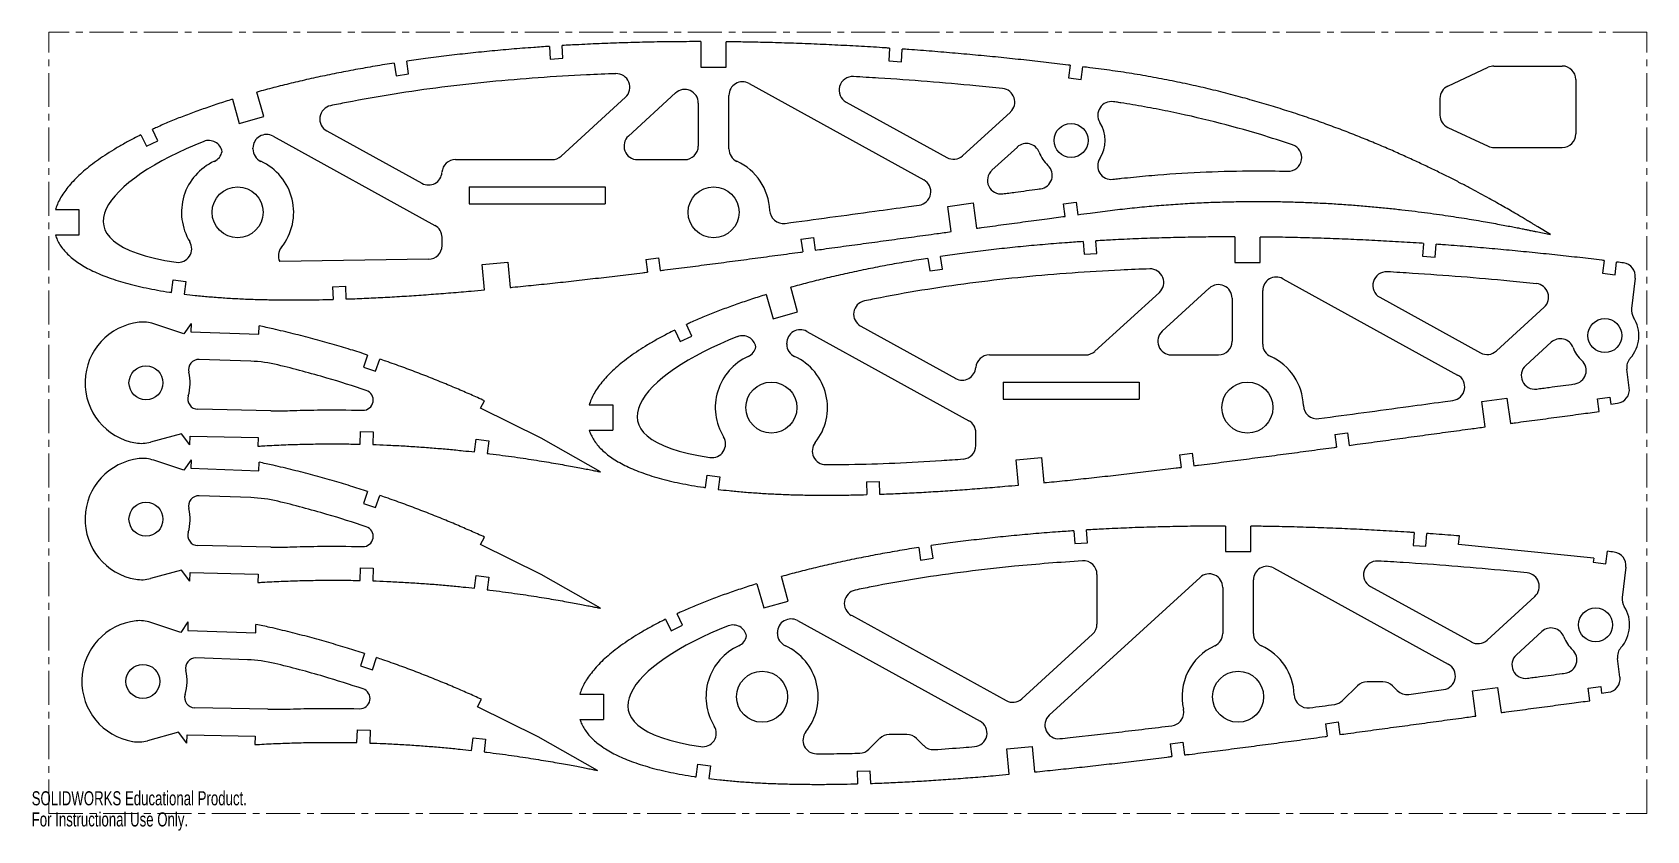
# Model space of a CAD drawing. Header units: inches. Extents: x 0 to 23.8, y 0 to 11.8.
import ezdxf

# ---------------------------------------------------------------- set-up
doc = ezdxf.new("R2010")
doc.units = ezdxf.units.IN
doc.header["$MEASUREMENT"] = 0
doc.linetypes.add('CENTERX2', pattern=[0.8, 0.5, -0.1, 0.1, -0.1])
doc.styles.add('SLDTEXTSTYLE0', font='TXT', dxfattribs={"width": 0.7})

msp = doc.modelspace()

# ---------------------------------------------------------------- linework, layer by layer
at = {"color": 7, "linetype": 'CENTERX2', "lineweight": 18}
for p, q in [((0.25, 0.25), (0.25, 11.75)), ((23.75, 11.75), (0.25, 11.75)), ((23.75, 0.25), (23.75, 11.75)), ((0.25, 0.25), (23.75, 0.25))]:
    msp.add_line(p, q, dxfattribs=at)
at = {"color": 7, "linetype": 'Continuous', "lineweight": 25}
for p, q in [((7.613, 11.542), (7.625, 11.355)), ((7.812, 11.367), (7.8, 11.554)), ((9.84, 11.612), (9.84, 11.235)), ((10.215, 11.235), (10.215, 11.61)), ((12.616, 11.515), (12.603, 11.328)), ((12.79, 11.316), (12.803, 11.503)), ((5.33, 11.296), (5.358, 11.11)), ((5.543, 11.138), (5.515, 11.324)), ((7.625, 11.355), (7.812, 11.367)), ((9.84, 11.235), (10.215, 11.235)), ((12.603, 11.328), (12.79, 11.316)), ((15.272, 11.264), (15.249, 11.078)), ((15.435, 11.055), (15.458, 11.241)), ((20.825, 10.957), (21.419, 11.234)), ((21.504, 11.253), (22.509, 11.253)), ((5.358, 11.11), (5.543, 11.138)), ((10.549, 10.996), (13.119, 9.578)), ((15.249, 11.078), (15.435, 11.055)), ((22.709, 11.053), (22.709, 10.253)), ((2.952, 10.763), (3.052, 10.407)), ((3.413, 10.508), (3.312, 10.869)), ((7.785, 9.927), (8.732, 10.793)), ((8.775, 10.222), (9.468, 10.856)), ((9.803, 10.708), (9.803, 10.075)), ((10.253, 10.032), (10.253, 10.821)), ((11.976, 10.722), (13.457, 9.906)), ((20.709, 10.776), (20.709, 10.531)), ((3.052, 10.407), (3.413, 10.508)), ((13.688, 9.933), (14.392, 10.576)), ((1.607, 10.24), (1.688, 10.071)), ((1.857, 10.152), (1.776, 10.321)), ((3.549, 10.22), (5.93, 8.907)), ((4.34, 10.298), (5.737, 9.527)), ((20.825, 10.349), (21.419, 10.072)), ((1.688, 10.071), (1.857, 10.152)), ((3.253, 10.032), (3.253, 10.045)), ((14.12, 9.718), (14.495, 10.06)), ((21.504, 10.053), (22.509, 10.053)), ((6.233, 9.875), (7.65, 9.875)), ((8.91, 9.875), (9.603, 9.875)), ((6.434, 9.475), (8.434, 9.475)), ((6.434, 9.475), (6.434, 9.225)), ((8.434, 9.475), (8.434, 9.225)), ((0.348, 9.139), (0.694, 9.139)), ((0.694, 9.139), (0.694, 8.764)), ((6.434, 9.225), (8.434, 9.225)), ((13.472, 9.187), (13.844, 9.237)), ((13.523, 8.815), (13.472, 9.187)), ((13.844, 9.237), (13.894, 8.866)), ((15.174, 9.226), (15.36, 9.251)), ((15.198, 9.04), (15.174, 9.226)), ((15.36, 9.251), (15.384, 9.065)), ((22.124, 8.816), (22.334, 8.771)), ((22.334, 8.771), (22.151, 8.884)), ((0.694, 8.764), (0.349, 8.764)), ((6.034, 8.609), (6.034, 8.732)), ((11.313, 8.704), (11.498, 8.729)), ((11.313, 8.704), (11.338, 8.518)), ((11.498, 8.729), (11.524, 8.543)), ((15.464, 8.669), (15.475, 8.482)), ((15.662, 8.493), (15.651, 8.68)), ((17.691, 8.738), (17.691, 8.362)), ((18.066, 8.361), (18.066, 8.736)), ((20.466, 8.642), (20.454, 8.455)), ((20.641, 8.442), (20.654, 8.629)), ((5.837, 8.409), (3.647, 8.375)), ((6.627, 8.333), (7, 8.367)), ((6.661, 7.958), (6.627, 8.333)), ((7, 8.367), (7.034, 7.993)), ((9.03, 8.406), (9.217, 8.429)), ((9.03, 8.406), (9.054, 8.22)), ((9.217, 8.429), (9.24, 8.243)), ((13.18, 8.422), (13.208, 8.237)), ((13.394, 8.265), (13.366, 8.45)), ((15.475, 8.482), (15.662, 8.493)), ((17.691, 8.362), (18.066, 8.361)), ((20.454, 8.455), (20.641, 8.442)), ((23.122, 8.391), (23.1, 8.205)), ((23.286, 8.182), (23.308, 8.368)), ((2.057, 7.921), (2.082, 8.106)), ((2.082, 8.106), (2.268, 8.081)), ((2.268, 8.081), (2.243, 7.895)), ((13.208, 8.237), (13.394, 8.265)), ((18.4, 8.122), (20.969, 6.705)), ((23.1, 8.205), (23.286, 8.182)), ((23.582, 8.132), (23.527, 7.685)), ((4.426, 8.005), (4.614, 8.011)), ((4.426, 8.005), (4.432, 7.818)), ((4.614, 8.011), (4.619, 7.824)), ((10.803, 7.89), (10.902, 7.534)), ((11.263, 7.634), (11.163, 7.996)), ((15.635, 7.054), (16.583, 7.92)), ((16.625, 7.349), (17.318, 7.982)), ((17.653, 7.835), (17.653, 7.201)), ((18.103, 7.159), (18.103, 7.947)), ((19.827, 7.849), (21.307, 7.032)), ((10.902, 7.534), (11.263, 7.634)), ((21.539, 7.06), (22.242, 7.703)), ((2.237, 7.31), (1.795, 7.458)), ((2.344, 7.464), (2.237, 7.31)), ((2.344, 7.464), (2.34, 7.339)), ((3.339, 7.304), (3.343, 7.429)), ((9.458, 7.367), (9.538, 7.198)), ((9.708, 7.279), (9.627, 7.448)), ((12.191, 7.425), (13.588, 6.654)), ((2.34, 7.339), (3.339, 7.304)), ((9.538, 7.198), (9.708, 7.279)), ((11.103, 7.159), (11.103, 7.172)), ((11.4, 7.347), (13.781, 6.033)), ((21.97, 6.845), (22.345, 7.187)), ((3.221, 6.908), (2.462, 6.934)), ((4.94, 6.999), (4.88, 6.821)), ((5.058, 6.761), (5.118, 6.939)), ((14.083, 7.001), (15.5, 7.001)), ((16.76, 7.001), (17.453, 7.001)), ((4.88, 6.821), (5.058, 6.761)), ((23.494, 6.516), (23.458, 6.791)), ((14.284, 6.601), (16.284, 6.601)), ((14.284, 6.601), (14.284, 6.351)), ((16.284, 6.601), (16.284, 6.351)), ((3.519, 6.179), (2.442, 6.202)), ((6.6, 6.216), (6.659, 6.326)), ((7.491, 5.776), (6.6, 6.216)), ((8.199, 6.266), (8.544, 6.266)), ((8.544, 6.266), (8.544, 5.891)), ((14.284, 6.351), (16.284, 6.351)), ((21.323, 6.313), (21.694, 6.364)), ((21.373, 5.942), (21.323, 6.313)), ((21.694, 6.364), (21.745, 5.992)), ((23.024, 6.353), (23.21, 6.377)), ((23.049, 6.167), (23.024, 6.353)), ((23.21, 6.377), (23.223, 6.278)), ((23.223, 6.278), (23.322, 6.291)), ((2.202, 5.841), (1.747, 5.716)), ((2.328, 5.679), (2.202, 5.841)), ((2.328, 5.679), (2.33, 5.804)), ((2.33, 5.804), (3.33, 5.783)), ((3.33, 5.783), (3.328, 5.658)), ((4.829, 5.687), (4.834, 5.875)), ((4.834, 5.875), (5.022, 5.869)), ((5.022, 5.869), (5.016, 5.682)), ((6.514, 5.573), (6.536, 5.759)), ((6.536, 5.759), (6.722, 5.737)), ((6.722, 5.737), (6.7, 5.551)), ((8.367, 5.279), (7.491, 5.776)), ((8.199, 5.891), (8.544, 5.891)), ((13.884, 5.668), (13.884, 5.858)), ((19.163, 5.83), (19.349, 5.855)), ((19.163, 5.83), (19.188, 5.644)), ((19.349, 5.855), (19.374, 5.67)), ((14.477, 5.459), (14.85, 5.493)), ((14.85, 5.493), (14.884, 5.12)), ((16.881, 5.532), (17.067, 5.556)), ((16.881, 5.532), (16.904, 5.346)), ((17.067, 5.556), (17.09, 5.37)), ((2.237, 5.303), (1.795, 5.451)), ((2.344, 5.457), (2.237, 5.303)), ((2.344, 5.457), (2.34, 5.332)), ((2.34, 5.332), (3.339, 5.297)), ((3.339, 5.297), (3.343, 5.422)), ((9.907, 5.047), (9.933, 5.233)), ((9.933, 5.233), (10.118, 5.208)), ((14.511, 5.085), (14.477, 5.459)), ((4.94, 4.992), (4.88, 4.814)), ((10.118, 5.208), (10.093, 5.022)), ((12.277, 5.132), (12.464, 5.138)), ((12.277, 5.132), (12.282, 4.945)), ((12.464, 5.138), (12.47, 4.95)), ((3.221, 4.901), (2.462, 4.927)), ((4.88, 4.814), (5.058, 4.755)), ((5.058, 4.755), (5.118, 4.933)), ((6.6, 4.209), (6.659, 4.319)), ((15.327, 4.412), (15.338, 4.225)), ((15.526, 4.237), (15.514, 4.424)), ((17.554, 4.482), (17.554, 4.105)), ((17.929, 4.105), (17.929, 4.48)), ((20.33, 4.385), (20.317, 4.198)), ((20.504, 4.185), (20.517, 4.373)), ((20.981, 4.212), (20.996, 4.336)), ((3.519, 4.172), (2.442, 4.195)), ((7.491, 3.769), (6.6, 4.209)), ((13.044, 4.166), (13.072, 3.98)), ((13.257, 4.008), (13.229, 4.194)), ((15.338, 4.225), (15.526, 4.237)), ((17.554, 4.105), (17.929, 4.105)), ((20.317, 4.198), (20.504, 4.185)), ((22.97, 4.01), (20.981, 4.212)), ((23.149, 3.925), (23.171, 4.111)), ((2.202, 3.834), (1.747, 3.71)), ((2.328, 3.672), (2.202, 3.834)), ((4.829, 3.68), (4.834, 3.868)), ((4.834, 3.868), (5.022, 3.863)), ((5.022, 3.863), (5.016, 3.675)), ((13.072, 3.98), (13.257, 4.008)), ((18.263, 3.866), (20.832, 2.448)), ((22.97, 4.01), (22.963, 3.948)), ((22.963, 3.948), (23.149, 3.925)), ((23.445, 3.876), (23.39, 3.428)), ((2.328, 3.672), (2.33, 3.797)), ((2.33, 3.797), (3.33, 3.776)), ((3.33, 3.776), (3.328, 3.651)), ((6.514, 3.566), (6.536, 3.753)), ((6.536, 3.753), (6.722, 3.731)), ((6.722, 3.731), (6.7, 3.545)), ((8.367, 3.272), (7.491, 3.769)), ((10.666, 3.633), (10.765, 3.277)), ((11.126, 3.378), (11.026, 3.739)), ((14.965, 1.7), (17.181, 3.726)), ((15.666, 3.77), (15.666, 3.039)), ((17.516, 3.578), (17.516, 2.902)), ((17.966, 2.902), (17.966, 3.69)), ((19.69, 3.592), (21.171, 2.776)), ((10.765, 3.277), (11.126, 3.378)), ((21.402, 2.803), (22.106, 3.446)), ((9.321, 3.11), (9.402, 2.941)), ((9.571, 3.022), (9.49, 3.191)), ((11.263, 3.09), (13.946, 1.61)), ((12.054, 3.168), (14.329, 1.913)), ((2.191, 2.916), (1.75, 3.064)), ((2.298, 3.07), (2.191, 2.916)), ((2.298, 3.07), (2.294, 2.945)), ((2.294, 2.945), (3.294, 2.91)), ((3.294, 2.91), (3.298, 3.035)), ((9.402, 2.941), (9.571, 3.022)), ((10.966, 2.902), (10.966, 2.915)), ((14.561, 1.94), (15.601, 2.891)), ((21.834, 2.588), (22.208, 2.93)), ((3.176, 2.514), (2.416, 2.541)), ((4.894, 2.605), (4.835, 2.427)), ((4.835, 2.427), (5.013, 2.368)), ((5.013, 2.368), (5.072, 2.546)), ((23.357, 2.259), (23.321, 2.534)), ((19.871, 2.19), (19.637, 2.19)), ((6.555, 1.822), (6.613, 1.932)), ((8.062, 2.009), (8.407, 2.009)), ((8.407, 2.009), (8.407, 1.634)), ((19.495, 2.131), (19.277, 1.914)), ((20.012, 2.131), (20.082, 2.062)), ((20.25, 2.005), (20.763, 2.075)), ((21.186, 2.057), (21.557, 2.107)), ((21.236, 1.685), (21.186, 2.057)), ((21.557, 2.107), (21.608, 1.736)), ((22.887, 2.096), (23.073, 2.121)), ((22.912, 1.91), (22.887, 2.096)), ((23.073, 2.121), (23.086, 2.022)), ((23.086, 2.022), (23.185, 2.035)), ((3.473, 1.786), (2.396, 1.808)), ((7.446, 1.382), (6.555, 1.822)), ((2.157, 1.448), (1.701, 1.323)), ((2.282, 1.286), (2.157, 1.448)), ((4.783, 1.294), (4.789, 1.481)), ((4.789, 1.481), (4.976, 1.476)), ((4.976, 1.476), (4.971, 1.288)), ((8.062, 1.634), (8.407, 1.634)), ((19.026, 1.573), (19.212, 1.599)), ((19.026, 1.573), (19.051, 1.388)), ((19.212, 1.599), (19.237, 1.413)), ((2.282, 1.286), (2.285, 1.411)), ((2.285, 1.411), (3.285, 1.39)), ((3.285, 1.39), (3.282, 1.265)), ((6.468, 1.179), (6.49, 1.366)), ((6.49, 1.366), (6.676, 1.344)), ((6.676, 1.344), (6.655, 1.158)), ((8.322, 0.885), (7.446, 1.382)), ((12.47, 1.355), (12.312, 1.197)), ((12.871, 1.414), (12.612, 1.414)), ((13.012, 1.355), (13.117, 1.25)), ((14.34, 1.203), (14.714, 1.237)), ((14.374, 0.828), (14.34, 1.203)), ((14.714, 1.237), (14.748, 0.863)), ((16.744, 1.276), (16.93, 1.299)), ((16.744, 1.276), (16.767, 1.09)), ((16.93, 1.299), (16.953, 1.113)), ((9.771, 0.791), (9.796, 0.976)), ((9.796, 0.976), (9.981, 0.951)), ((9.981, 0.951), (9.956, 0.765)), ((12.14, 0.875), (12.327, 0.881)), ((12.14, 0.875), (12.146, 0.688)), ((12.327, 0.881), (12.333, 0.694))]:
    msp.add_line(p, q, dxfattribs=at)
for centre, radius in [((15.285, 10.158), 0.25), ((3.028, 9.1), 0.375), ((10.028, 9.1), 0.375), ((23.135, 7.285), 0.25), ((1.681, 6.59), 0.25), ((10.878, 6.226), 0.375), ((17.878, 6.226), 0.375), ((1.681, 4.583), 0.25), ((22.999, 3.028), 0.25), ((1.635, 2.196), 0.25), ((10.741, 1.969), 0.375), ((17.741, 1.969), 0.375)]:
    msp.add_circle(centre, radius, dxfattribs=at)
for centre, radius, start, end in [((21.504, 11.053), 0.2, 90, 115.0169), ((22.509, 11.053), 0.2, 0, 90), ((8.597, 10.941), 0.2, 312.4269, 92.0133), ((10.453, 10.821), 0.2, 61.1174, 180), ((12.073, 10.898), 0.2, 86.8207, 241.1174), ((14.257, 10.724), 0.2, 312.4269, 84.1354), ((20.909, 10.776), 0.2, 115.0169, 180), ((9.603, 10.708), 0.2, 0, 132.4269), ((15.878, 10.53), 0.2, 81.6529, 212.0882), ((4.437, 10.473), 0.2, 101.8555, 241.1174), ((20.909, 10.531), 0.2, 180, 244.9831), ((3.453, 10.045), 0.2, 61.1174, 180), ((8.91, 10.075), 0.2, 132.4269, 270), ((15.285, 10.158), 0.5, 327.7386, 32.0882), ((22.509, 10.253), 0.2, 270, 0), ((2.603, 9.957), 0.2, 10.9147, 111.3382), ((2.603, 10.032), 0.2, 294.4963, 349.0853), ((3.453, 10.032), 0.2, 180, 245.5037), ((9.603, 10.075), 0.2, 270, 0), ((10.453, 10.032), 0.2, 180, 245.5037), ((14.629, 9.913), 0.2, 20.5193, 132.4269), ((15.285, 10.158), 0.5, 200.5193, 227.1826), ((18.476, 9.905), 0.2, 268.6299, 71.3771), ((21.504, 10.253), 0.2, 244.9831, 270), ((3.028, 9.1), 0.825, 114.4963, 211.5447), ((3.028, 9.1), 0.825, 321.3799, 65.5037), ((6.233, 9.675), 0.2, 90, 176.0179), ((7.65, 10.075), 0.2, 270, 312.4269), ((10.028, 9.1), 0.825, 1.9847, 65.5037), ((13.554, 10.081), 0.2, 241.1174, 312.4269), ((14.809, 9.644), 0.2, 277.597, 47.1826), ((15.877, 9.784), 0.2, 147.7386, 276.734), ((5.834, 9.702), 0.2, 241.1174, 356.0179), ((13.022, 9.403), 0.2, 277.7611, 61.1174), ((14.255, 9.57), 0.2, 132.4269, 277.66), ((11.052, 9.135), 0.2, 181.9847, 277.6674), ((5.834, 8.732), 0.2, 0, 61.1174), ((2.154, 8.563), 0.2, 261.6126, 31.5447), ((3.828, 8.46), 0.2, 141.3799, 204.9975), ((5.834, 8.609), 0.2, 270.8725, 0), ((23.383, 8.157), 0.2, 353.0342, 82.8041), ((16.448, 8.067), 0.2, 312.4269, 92.0133), ((18.303, 7.947), 0.2, 61.1174, 180), ((19.923, 8.024), 0.2, 86.8207, 241.1174), ((17.453, 7.835), 0.2, 0, 132.4269), ((22.108, 7.851), 0.2, 312.4269, 84.1345), ((12.287, 7.6), 0.2, 101.8555, 241.1174), ((23.726, 7.661), 0.2, 173.0342, 212.5172), ((1.681, 6.59), 0.897, 96.4457, 260.3615), ((1.636, 6.984), 0.5, 71.4695, 96.4457), ((11.303, 7.172), 0.2, 61.1174, 180), ((23.135, 7.285), 0.5, 318.0898, 32.5172), ((10.453, 7.083), 0.2, 10.9147, 111.3382), ((11.303, 7.159), 0.2, 180, 245.5037), ((16.76, 7.201), 0.2, 132.4269, 270), ((17.453, 7.201), 0.2, 270, 0), ((18.303, 7.159), 0.2, 180, 245.5037), ((22.48, 7.039), 0.2, 20.5193, 132.4269), ((2.457, 6.784), 0.15, 88.0068, 194.0876), ((3.152, 4.909), 2, 76.4634, 88.0068), ((10.878, 6.226), 0.825, 114.4963, 211.5447), ((10.453, 7.159), 0.2, 294.4963, 349.0853), ((10.878, 6.226), 0.825, 321.3799, 65.5037), ((14.083, 6.801), 0.2, 90, 176.0179), ((15.5, 7.201), 0.2, 270, 312.4269), ((17.878, 6.226), 0.825, 1.9847, 65.5037), ((21.404, 7.207), 0.2, 241.1174, 312.4269), ((23.135, 7.285), 0.5, 200.5193, 227.1826), ((22.66, 6.771), 0.2, 277.597, 47.1826), ((23.656, 6.817), 0.2, 138.0898, 187.5), ((1.681, 6.59), 0.65, 342.714, 14.0876), ((13.684, 6.829), 0.2, 241.1174, 356.0179), ((20.873, 6.53), 0.2, 277.7611, 61.1174), ((22.105, 6.697), 0.2, 132.4269, 277.66), ((4.872, 6.336), 0.15, 268.6302, 71.3777), ((23.296, 6.49), 0.2, 277.5, 7.5), ((2.445, 6.352), 0.15, 162.714, 268.7948), ((3.624, 11.178), 5, 268.7948, 271.9573), ((18.902, 6.262), 0.2, 181.9847, 277.6674), ((13.684, 5.858), 0.2, 0, 61.1174), ((1.615, 6.199), 0.5, 260.3615, 285.3218), ((10.004, 5.69), 0.2, 261.6126, 31.5447), ((11.679, 5.586), 0.2, 141.3799, 269.9406), ((1.681, 4.583), 0.897, 96.4457, 260.3615), ((1.636, 4.977), 0.5, 71.4695, 96.4457), ((13.684, 5.668), 0.2, 274.2108, 0), ((2.457, 4.778), 0.15, 88.0068, 194.0876), ((3.152, 2.902), 2, 76.4634, 88.0068), ((1.681, 4.583), 0.65, 342.714, 14.0876), ((2.445, 4.345), 0.15, 162.714, 268.7948), ((4.872, 4.33), 0.15, 268.6302, 71.3777), ((3.624, 9.171), 5, 268.7948, 271.9573), ((23.246, 3.9), 0.2, 353.0342, 82.8041), ((15.466, 3.77), 0.2, 360, 93.5597), ((18.166, 3.69), 0.2, 61.1174, 180), ((19.786, 3.767), 0.2, 86.8207, 241.1174), ((1.615, 4.192), 0.5, 260.3615, 285.3218), ((17.316, 3.578), 0.2, 0, 132.4269), ((21.971, 3.594), 0.2, 312.4269, 84.1345), ((12.15, 3.343), 0.2, 101.8555, 241.1174), ((23.589, 3.404), 0.2, 173.0342, 212.5172), ((1.635, 2.196), 0.897, 96.4457, 260.3615), ((1.591, 2.59), 0.5, 71.4695, 96.4457), ((11.166, 2.915), 0.2, 61.1174, 180), ((22.999, 3.028), 0.5, 318.0898, 32.5172), ((10.316, 2.826), 0.2, 10.9147, 111.3382), ((10.316, 2.902), 0.2, 294.4963, 349.0853), ((11.166, 2.902), 0.2, 180, 245.5037), ((15.466, 3.039), 0.2, 312.4269, 360), ((17.316, 2.902), 0.2, 294.4963, 0), ((18.166, 2.902), 0.2, 180, 245.5037), ((22.343, 2.782), 0.2, 20.5193, 132.4269), ((22.999, 3.028), 0.5, 200.5193, 227.1826), ((10.741, 1.969), 0.825, 114.4963, 211.5447), ((10.741, 1.969), 0.825, 321.3799, 65.5037), ((17.741, 1.969), 0.825, 114.4963, 192.8522), ((17.741, 1.969), 0.825, 1.9847, 65.5037), ((21.267, 2.951), 0.2, 241.1174, 312.4269), ((22.523, 2.514), 0.2, 277.597, 47.1826), ((23.52, 2.56), 0.2, 138.0898, 187.5), ((2.411, 2.391), 0.15, 88.0068, 194.0876), ((3.106, 0.515), 2, 76.4634, 88.0068), ((20.736, 2.273), 0.2, 277.7611, 61.1174), ((21.968, 2.44), 0.2, 132.4269, 277.66), ((1.635, 2.196), 0.65, 342.714, 14.0876), ((19.637, 1.99), 0.2, 90, 135), ((19.871, 1.99), 0.2, 45, 90), ((23.159, 2.233), 0.2, 277.5, 7.5), ((2.399, 1.958), 0.15, 162.714, 268.7948), ((4.826, 1.943), 0.15, 268.6302, 71.3777), ((14.426, 2.088), 0.2, 241.1174, 312.4269), ((18.766, 2.005), 0.2, 181.9847, 277.6674), ((19.136, 2.055), 0.2, 277.7154, 315), ((20.223, 2.203), 0.2, 225, 277.7748), ((3.578, 6.785), 5, 268.7948, 271.9573), ((15.1, 1.552), 0.2, 132.4269, 275.9816), ((16.742, 1.741), 0.2, 277.0614, 12.8522), ((9.868, 1.433), 0.2, 261.6126, 31.5447), ((11.542, 1.33), 0.2, 141.3799, 269.9406), ((13.849, 1.435), 0.2, 274.6314, 61.1174), ((1.569, 1.805), 0.5, 260.3615, 285.3218), ((12.171, 1.339), 0.2, 271.6384, 315), ((12.612, 1.214), 0.2, 90, 135), ((12.871, 1.214), 0.2, 45, 90), ((13.259, 1.392), 0.2, 225, 273.7689)]:
    msp.add_arc(centre, radius, start, end, dxfattribs=at)
for points, knots in [([(7.613, 11.542), (7.536, 11.537), (7.35, 11.524), (7.056, 11.501), (6.734, 11.472), (6.415, 11.439), (6.102, 11.403), (5.803, 11.365), (5.608, 11.337), (5.515, 11.324)], [0.64719772, 0.64719772, 0.64719772, 0.64719772, 0.65718605, 0.67132555, 0.68529401, 0.69907815, 0.71266509, 0.72604264, 0.7381276, 0.7381276, 0.7381276, 0.7381276]), ([(9.84, 11.612), (9.814, 11.612), (9.672, 11.612), (9.414, 11.61), (9.069, 11.605), (8.726, 11.596), (8.386, 11.584), (8.078, 11.569), (7.883, 11.559), (7.8, 11.554)], [0.55114522, 0.55114522, 0.55114522, 0.55114522, 0.55458298, 0.56952955, 0.58440342, 0.59919099, 0.61387684, 0.62844747, 0.63911645, 0.63911645, 0.63911645, 0.63911645]), ([(12.616, 11.515), (12.595, 11.517), (12.458, 11.526), (12.204, 11.542), (11.856, 11.56), (11.507, 11.576), (11.157, 11.589), (10.808, 11.6), (10.493, 11.606), (10.296, 11.609), (10.215, 11.61)], [0.4314156, 0.4314156, 0.4314156, 0.4314156, 0.4341867, 0.4491773, 0.4642148, 0.479284, 0.4943697, 0.5094578, 0.5245323, 0.5349824, 0.5349824, 0.5349824, 0.5349824]), ([(15.272, 11.264), (15.262, 11.265), (15.144, 11.279), (14.917, 11.306), (14.588, 11.343), (14.256, 11.378), (13.92, 11.411), (13.582, 11.441), (13.24, 11.47), (12.981, 11.49), (12.835, 11.5), (12.803, 11.503)], [0.3164238, 0.3164238, 0.3164238, 0.3164238, 0.3176892, 0.3317841, 0.3460397, 0.3604439, 0.3749827, 0.3896405, 0.4044033, 0.4192566, 0.4233343, 0.4233343, 0.4233343, 0.4233343]), ([(5.33, 11.296), (5.285, 11.289), (5.143, 11.266), (4.906, 11.226), (4.623, 11.174), (4.347, 11.119), (4.078, 11.061), (3.816, 11), (3.562, 10.937), (3.395, 10.892), (3.313, 10.869), (3.312, 10.869)], [0.74620886, 0.74620886, 0.74620886, 0.74620886, 0.75211759, 0.76479204, 0.77720815, 0.78935568, 0.80122396, 0.81280369, 0.82408291, 0.8350546, 0.8351399, 0.8351399, 0.8351399, 0.8351399]), ([(22.151, 8.884), (22.15, 8.885), (22.143, 8.889), (22.128, 8.898), (22.103, 8.913), (22.068, 8.935), (22.023, 8.962), (21.967, 8.995), (21.902, 9.034), (21.827, 9.079), (21.742, 9.128), (21.647, 9.183), (21.542, 9.243), (21.428, 9.307), (21.303, 9.375), (21.169, 9.447), (21.025, 9.523), (20.871, 9.602), (20.707, 9.684), (20.534, 9.768), (20.351, 9.854), (20.159, 9.942), (19.957, 10.031), (19.746, 10.121), (19.526, 10.211), (19.297, 10.301), (19.059, 10.39), (18.812, 10.478), (18.556, 10.564), (18.291, 10.648), (18.019, 10.729), (17.738, 10.808), (17.449, 10.883), (17.152, 10.953), (16.848, 11.019), (16.536, 11.08), (16.217, 11.136), (15.892, 11.186), (15.638, 11.218), (15.493, 11.236), (15.458, 11.241)], [0, 0, 0, 0, 0.0002541, 0.0010154, 0.0022834, 0.0040566, 0.006331, 0.0091053, 0.0123745, 0.016134, 0.0203797, 0.025106, 0.0303062, 0.0359722, 0.0420995, 0.0486781, 0.0557017, 0.0631602, 0.0710458, 0.0793498, 0.0880629, 0.0971758, 0.1066781, 0.1165616, 0.1268143, 0.1374283, 0.1483936, 0.1596998, 0.1713381, 0.1832977, 0.1955696, 0.2081436, 0.2210116, 0.2341618, 0.2475875, 0.2612768, 0.2752227, 0.2894141, 0.3037712, 0.3083425, 0.3083425, 0.3083425, 0.3083425]), ([(8.59, 11.14), (8.447, 11.135), (7.828, 11.11), (6.737, 11.032), (5.56, 10.885), (4.783, 10.748), (4.474, 10.685), (4.396, 10.669)], [0.6057154, 0.6057154, 0.6057154, 0.6057154, 0.6244665, 0.6869131, 0.7493598, 0.7805831, 0.7911832, 0.7911832, 0.7911832, 0.7911832]), ([(14.278, 10.923), (14.147, 10.936), (13.778, 10.973), (13.171, 11.026), (12.57, 11.069), (12.208, 11.09), (12.084, 11.097)], [0.3575496, 0.3575496, 0.3575496, 0.3575496, 0.37467988, 0.4059032, 0.43712652, 0.45331433, 0.45331433, 0.45331433, 0.45331433]), ([(2.952, 10.763), (2.917, 10.753), (2.809, 10.719), (2.63, 10.659), (2.418, 10.585), (2.216, 10.509), (2.024, 10.431), (1.878, 10.368), (1.797, 10.331), (1.776, 10.321)], [0.85130437, 0.85130437, 0.85130437, 0.85130437, 0.85603785, 0.86603383, 0.87568884, 0.88499772, 0.89395343, 0.9025529, 0.9054973, 0.9054973, 0.9054973, 0.9054973]), ([(18.54, 10.094), (18.385, 10.146), (18.006, 10.267), (17.397, 10.436), (16.825, 10.566), (16.365, 10.654), (16.111, 10.697), (15.958, 10.72), (15.922, 10.726), (15.907, 10.728)], [0.1656412, 0.1656412, 0.1656412, 0.1656412, 0.1873399, 0.2185633, 0.2497866, 0.2653982, 0.2810099, 0.2840212, 0.2859727, 0.2859727, 0.2859727, 0.2859727]), ([(1.607, 10.24), (1.572, 10.223), (1.485, 10.179), (1.351, 10.107), (1.208, 10.023), (1.075, 9.939), (0.953, 9.855), (0.841, 9.77), (0.74, 9.685), (0.649, 9.6), (0.569, 9.515), (0.501, 9.43), (0.443, 9.346), (0.395, 9.262), (0.366, 9.193), (0.352, 9.152), (0.348, 9.139)], [0.9135786, 0.9135786, 0.9135786, 0.9135786, 0.91866073, 0.92616625, 0.93330263, 0.94007122, 0.94647478, 0.95251753, 0.95820482, 0.96354665, 0.9685566, 0.97324991, 0.97765104, 0.98178704, 0.98569423, 0.98736392, 0.98736392, 0.98736392, 0.98736392]), ([(15.9, 9.586), (15.915, 9.587), (15.958, 9.592), (16.059, 9.604), (16.263, 9.625), (16.678, 9.663), (17.271, 9.699), (17.909, 9.713), (18.309, 9.709), (18.471, 9.705)], [0.7212113, 0.7212113, 0.7212113, 0.7212113, 0.7231627, 0.7268056, 0.7346112, 0.7502223, 0.7814445, 0.8126667, 0.8340248, 0.8340248, 0.8340248, 0.8340248]), ([(14.282, 9.372), (14.31, 9.376), (14.372, 9.384), (14.542, 9.407), (14.698, 9.428), (14.821, 9.444), (14.836, 9.446)], [0.6481961, 0.6481961, 0.6481961, 0.6481961, 0.65209888, 0.65655564, 0.67133454, 0.67328593, 0.67328593, 0.67328593, 0.67328593]), ([(15.384, 9.065), (15.444, 9.073), (15.602, 9.094), (15.856, 9.128), (16.147, 9.161), (16.433, 9.189), (16.717, 9.213), (16.996, 9.231), (17.272, 9.245), (17.544, 9.254), (17.81, 9.259), (18.072, 9.261), (18.329, 9.258), (18.58, 9.252), (18.824, 9.243), (19.063, 9.231), (19.294, 9.217), (19.519, 9.2), (19.736, 9.181), (19.946, 9.16), (20.148, 9.138), (20.341, 9.115), (20.525, 9.092), (20.701, 9.068), (20.868, 9.043), (21.025, 9.019), (21.172, 8.995), (21.31, 8.972), (21.437, 8.95), (21.554, 8.928), (21.66, 8.908), (21.756, 8.89), (21.841, 8.874), (21.915, 8.859), (21.977, 8.846), (22.029, 8.835), (22.069, 8.827), (22.097, 8.821), (22.114, 8.818), (22.122, 8.816), (22.124, 8.816)], [0.6954317, 0.6954317, 0.6954317, 0.6954317, 0.7035818, 0.7169076, 0.7300093, 0.7429521, 0.7557256, 0.76832, 0.7807243, 0.7929265, 0.804916, 0.8166791, 0.8282035, 0.8394749, 0.8504814, 0.8612077, 0.8716393, 0.8817634, 0.8915636, 0.9010274, 0.910139, 0.918884, 0.9272493, 0.9352211, 0.9427847, 0.9499282, 0.9566385, 0.9629042, 0.9687123, 0.9740545, 0.9789184, 0.9832972, 0.9871802, 0.9905607, 0.9934334, 0.9957906, 0.9976296, 0.9989458, 0.9997366, 1, 1, 1, 1]), ([(11.079, 8.937), (11.519, 8.996), (12.125, 9.079), (12.782, 9.169), (12.999, 9.198), (13.049, 9.205)], [0.50302215, 0.50302215, 0.50302215, 0.50302215, 0.56288899, 0.58559344, 0.59237477, 0.59237477, 0.59237477, 0.59237477]), ([(13.894, 8.866), (13.919, 8.869), (14.052, 8.887), (14.292, 8.919), (14.615, 8.963), (14.916, 9.003), (15.11, 9.029), (15.198, 9.04)], [0.62792583, 0.62792583, 0.62792583, 0.62792583, 0.63126942, 0.64600652, 0.66062068, 0.67509819, 0.68701017, 0.68701017, 0.68701017, 0.68701017]), ([(11.524, 8.543), (11.563, 8.548), (11.715, 8.569), (11.978, 8.605), (12.313, 8.65), (12.647, 8.696), (12.979, 8.741), (13.271, 8.781), (13.452, 8.806), (13.523, 8.815)], [0.52046547, 0.52046547, 0.52046547, 0.52046547, 0.52588733, 0.54107831, 0.55624723, 0.57138178, 0.58646604, 0.60148452, 0.6110828, 0.6110828, 0.6110828, 0.6110828]), ([(0.349, 8.764), (0.356, 8.741), (0.376, 8.692), (0.415, 8.62), (0.466, 8.55), (0.528, 8.483), (0.599, 8.419), (0.681, 8.358), (0.773, 8.301), (0.875, 8.246), (0.986, 8.195), (1.107, 8.146), (1.238, 8.101), (1.378, 8.059), (1.528, 8.021), (1.686, 7.985), (1.853, 7.953), (1.978, 7.932), (2.047, 7.922), (2.057, 7.921)], [0.00393512, 0.00393512, 0.00393512, 0.00393512, 0.00729323, 0.01102814, 0.01490108, 0.01896327, 0.02325848, 0.02782063, 0.03267908, 0.03785316, 0.04336187, 0.04921468, 0.05542235, 0.06198879, 0.06891804, 0.07621116, 0.08386839, 0.09188741, 0.09323996, 0.09323996, 0.09323996, 0.09323996]), ([(15.464, 8.669), (15.386, 8.664), (15.2, 8.651), (14.907, 8.628), (14.584, 8.598), (14.266, 8.566), (13.953, 8.53), (13.653, 8.491), (13.458, 8.464), (13.366, 8.45)], [0.64719772, 0.64719772, 0.64719772, 0.64719772, 0.65718605, 0.67132555, 0.68529401, 0.69907815, 0.71266509, 0.72604264, 0.7381276, 0.7381276, 0.7381276, 0.7381276]), ([(17.691, 8.738), (17.664, 8.738), (17.522, 8.738), (17.265, 8.737), (16.92, 8.731), (16.577, 8.722), (16.236, 8.71), (15.928, 8.696), (15.733, 8.685), (15.651, 8.68)], [0.55114522, 0.55114522, 0.55114522, 0.55114522, 0.55458298, 0.56952955, 0.58440342, 0.59919099, 0.61387684, 0.62844747, 0.63911645, 0.63911645, 0.63911645, 0.63911645]), ([(20.466, 8.642), (20.445, 8.644), (20.308, 8.653), (20.055, 8.668), (19.707, 8.687), (19.357, 8.703), (19.008, 8.716), (18.658, 8.726), (18.344, 8.733), (18.146, 8.736), (18.066, 8.736)], [0.4314156, 0.4314156, 0.4314156, 0.4314156, 0.4341867, 0.4491773, 0.4642148, 0.479284, 0.4943697, 0.5094578, 0.5245323, 0.5349824, 0.5349824, 0.5349824, 0.5349824]), ([(23.122, 8.391), (23.113, 8.392), (22.995, 8.406), (22.767, 8.433), (22.439, 8.47), (22.106, 8.504), (21.771, 8.537), (21.432, 8.568), (21.091, 8.597), (20.831, 8.617), (20.685, 8.627), (20.654, 8.629)], [0.3164238, 0.3164238, 0.3164238, 0.3164238, 0.3176892, 0.3317841, 0.3460397, 0.3604439, 0.3749827, 0.3896405, 0.4044033, 0.4192566, 0.4233343, 0.4233343, 0.4233343, 0.4233343]), ([(9.24, 8.243), (9.263, 8.246), (9.396, 8.262), (9.64, 8.293), (9.972, 8.336), (10.304, 8.38), (10.638, 8.424), (10.973, 8.469), (11.206, 8.5), (11.328, 8.516), (11.338, 8.518)], [0.41700016, 0.41700016, 0.41700016, 0.41700016, 0.42017482, 0.43510953, 0.45012428, 0.46520307, 0.48033315, 0.49550058, 0.51068977, 0.51204396, 0.51204396, 0.51204396, 0.51204396]), ([(13.18, 8.422), (13.135, 8.415), (12.993, 8.393), (12.757, 8.353), (12.474, 8.301), (12.197, 8.246), (11.928, 8.188), (11.667, 8.127), (11.413, 8.063), (11.246, 8.019), (11.163, 7.996), (11.163, 7.996)], [0.74620886, 0.74620886, 0.74620886, 0.74620886, 0.75211759, 0.76479204, 0.77720815, 0.78935568, 0.80122396, 0.81280369, 0.82408291, 0.8350546, 0.8351399, 0.8351399, 0.8351399, 0.8351399]), ([(7.034, 7.993), (7.046, 7.994), (7.162, 8.006), (7.383, 8.028), (7.697, 8.061), (8.014, 8.096), (8.334, 8.133), (8.657, 8.171), (8.897, 8.2), (9.03, 8.217), (9.054, 8.22)], [0.3173009, 0.3173009, 0.3173009, 0.3173009, 0.31898069, 0.3329855, 0.34716279, 0.3614986, 0.37598075, 0.39059719, 0.40533259, 0.40857865, 0.40857865, 0.40857865, 0.40857865]), ([(16.441, 8.267), (16.298, 8.262), (15.679, 8.236), (14.587, 8.159), (13.411, 8.011), (12.634, 7.874), (12.324, 7.812), (12.246, 7.795)], [0.6057154, 0.6057154, 0.6057154, 0.6057154, 0.6244665, 0.6869131, 0.7493598, 0.7805831, 0.7911832, 0.7911832, 0.7911832, 0.7911832]), ([(22.128, 8.049), (21.997, 8.063), (21.629, 8.099), (21.021, 8.152), (20.42, 8.195), (20.058, 8.217), (19.934, 8.224)], [0.35754941, 0.35754941, 0.35754941, 0.35754941, 0.37467988, 0.4059032, 0.43712652, 0.45331437, 0.45331437, 0.45331437, 0.45331437]), ([(2.243, 7.895), (2.297, 7.889), (2.418, 7.875), (2.609, 7.857), (2.818, 7.841), (3.035, 7.828), (3.26, 7.819), (3.492, 7.813), (3.731, 7.81), (3.977, 7.81), (4.212, 7.813), (4.364, 7.816), (4.432, 7.818)], [0.10166147, 0.10166147, 0.10166147, 0.10166147, 0.10899987, 0.11808453, 0.12751484, 0.13728527, 0.14738792, 0.15781648, 0.16856347, 0.17961913, 0.19097737, 0.20014354, 0.20014354, 0.20014354, 0.20014354]), ([(4.619, 7.824), (4.664, 7.825), (4.799, 7.83), (5.026, 7.84), (5.303, 7.855), (5.586, 7.872), (5.874, 7.893), (6.167, 7.915), (6.43, 7.937), (6.595, 7.952), (6.661, 7.958)], [0.20856503, 0.20856503, 0.20856503, 0.20856503, 0.21456048, 0.22676725, 0.23923642, 0.251959, 0.26492389, 0.2781197, 0.29153604, 0.30045776, 0.30045776, 0.30045776, 0.30045776]), ([(10.803, 7.89), (10.768, 7.879), (10.659, 7.845), (10.48, 7.786), (10.269, 7.712), (10.067, 7.635), (9.874, 7.557), (9.729, 7.494), (9.647, 7.457), (9.627, 7.448)], [0.85130437, 0.85130437, 0.85130437, 0.85130437, 0.85603785, 0.86603383, 0.87568884, 0.88499772, 0.89395343, 0.9025529, 0.9054973, 0.9054973, 0.9054973, 0.9054973]), ([(4.94, 6.999), (4.856, 7.026), (4.683, 7.081), (4.415, 7.161), (4.134, 7.239), (3.845, 7.314), (3.58, 7.377), (3.412, 7.414), (3.343, 7.429)], [0.17197655, 0.17197655, 0.17197655, 0.17197655, 0.1832977, 0.1955696, 0.20814356, 0.22101159, 0.23416183, 0.24326058, 0.24326058, 0.24326058, 0.24326058]), ([(9.458, 7.367), (9.422, 7.35), (9.336, 7.306), (9.201, 7.233), (9.058, 7.15), (8.925, 7.066), (8.803, 6.981), (8.691, 6.897), (8.59, 6.812), (8.5, 6.727), (8.42, 6.642), (8.351, 6.557), (8.293, 6.473), (8.246, 6.389), (8.216, 6.319), (8.202, 6.279), (8.199, 6.266)], [0.9135786, 0.9135786, 0.9135786, 0.9135786, 0.91866073, 0.92616625, 0.93330263, 0.94007122, 0.94647478, 0.95251753, 0.95820482, 0.96354665, 0.9685566, 0.97324991, 0.97765104, 0.98178704, 0.98569423, 0.98736392, 0.98736392, 0.98736392, 0.98736392]), ([(6.659, 6.326), (6.625, 6.341), (6.524, 6.387), (6.353, 6.463), (6.142, 6.552), (5.922, 6.642), (5.693, 6.732), (5.455, 6.821), (5.262, 6.89), (5.148, 6.929), (5.118, 6.939)], [0.09237548, 0.09237548, 0.09237548, 0.09237548, 0.09717576, 0.10667811, 0.11656157, 0.12681428, 0.1374283, 0.14839362, 0.15969976, 0.1638953, 0.1638953, 0.1638953, 0.1638953]), ([(4.919, 6.479), (4.728, 6.543), (4.298, 6.679), (3.862, 6.795), (3.62, 6.853)], [0.16564434, 0.16564434, 0.16564434, 0.16564434, 0.19261234, 0.22587725, 0.22587725, 0.22587725, 0.22587725]), ([(22.132, 6.499), (22.161, 6.503), (22.222, 6.511), (22.393, 6.534), (22.549, 6.555), (22.672, 6.571), (22.686, 6.573)], [0.6481961, 0.6481961, 0.6481961, 0.6481961, 0.65209888, 0.65655564, 0.67133454, 0.67328593, 0.67328593, 0.67328593, 0.67328593]), ([(3.795, 6.181), (3.931, 6.186), (4.288, 6.194), (4.646, 6.192), (4.868, 6.186)], [0.78712057, 0.78712057, 0.78712057, 0.78712057, 0.80491824, 0.83402491, 0.83402491, 0.83402491, 0.83402491]), ([(18.929, 6.064), (19.369, 6.123), (19.976, 6.205), (20.633, 6.295), (20.85, 6.325), (20.9, 6.332)], [0.50302215, 0.50302215, 0.50302215, 0.50302215, 0.56288899, 0.58559344, 0.59237477, 0.59237477, 0.59237477, 0.59237477]), ([(19.374, 5.67), (19.414, 5.675), (19.565, 5.695), (19.829, 5.731), (20.163, 5.777), (20.497, 5.822), (20.83, 5.868), (21.121, 5.908), (21.303, 5.932), (21.373, 5.942)], [0.52046547, 0.52046547, 0.52046547, 0.52046547, 0.52588733, 0.54107831, 0.55624723, 0.57138178, 0.58646604, 0.60148452, 0.6110828, 0.6110828, 0.6110828, 0.6110828]), ([(21.745, 5.992), (21.769, 5.996), (21.902, 6.014), (22.143, 6.046), (22.465, 6.089), (22.767, 6.13), (22.961, 6.156), (23.049, 6.167)], [0.62792583, 0.62792583, 0.62792583, 0.62792583, 0.63126942, 0.64600652, 0.66062068, 0.67509819, 0.68701017, 0.68701017, 0.68701017, 0.68701017]), ([(8.199, 5.891), (8.207, 5.867), (8.226, 5.818), (8.266, 5.747), (8.317, 5.677), (8.378, 5.61), (8.45, 5.546), (8.532, 5.485), (8.623, 5.427), (8.725, 5.373), (8.837, 5.321), (8.958, 5.273), (9.088, 5.228), (9.229, 5.186), (9.378, 5.147), (9.536, 5.112), (9.704, 5.08), (9.829, 5.059), (9.897, 5.049), (9.907, 5.047)], [0.00393512, 0.00393512, 0.00393512, 0.00393512, 0.00729323, 0.01102814, 0.01490108, 0.01896327, 0.02325848, 0.02782063, 0.03267908, 0.03785316, 0.04336187, 0.04921468, 0.05542235, 0.06198879, 0.06891804, 0.07621116, 0.08386839, 0.09188741, 0.09323996, 0.09323996, 0.09323996, 0.09323996]), ([(3.328, 5.658), (3.35, 5.659), (3.464, 5.666), (3.668, 5.677), (3.94, 5.686), (4.206, 5.691), (4.468, 5.692), (4.675, 5.69), (4.795, 5.688), (4.829, 5.687)], [0.76534369, 0.76534369, 0.76534369, 0.76534369, 0.76831995, 0.78072434, 0.79292653, 0.80491604, 0.81667908, 0.82820352, 0.83280908, 0.83280908, 0.83280908, 0.83280908]), ([(5.016, 5.682), (5.085, 5.68), (5.233, 5.674), (5.459, 5.663), (5.69, 5.648), (5.915, 5.631), (6.132, 5.612), (6.331, 5.593), (6.457, 5.579), (6.514, 5.573)], [0.84123056, 0.84123056, 0.84123056, 0.84123056, 0.85048136, 0.8612077, 0.87163933, 0.88176341, 0.8915636, 0.90102736, 0.90868845, 0.90868845, 0.90868845, 0.90868845]), ([(6.7, 5.551), (6.713, 5.55), (6.788, 5.541), (6.921, 5.523), (7.097, 5.499), (7.264, 5.475), (7.421, 5.451), (7.568, 5.427), (7.706, 5.404), (7.833, 5.381), (7.95, 5.36), (8.056, 5.34), (8.152, 5.322), (8.237, 5.305), (8.307, 5.291), (8.35, 5.283), (8.367, 5.279)], [0.91710996, 0.91710996, 0.91710996, 0.91710996, 0.91888398, 0.92724928, 0.9352211, 0.94278474, 0.94992819, 0.95663846, 0.9629042, 0.96871229, 0.97405448, 0.97891843, 0.98329722, 0.98718025, 0.99056067, 0.99299725, 0.99299725, 0.99299725, 0.99299725]), ([(11.679, 5.386), (11.735, 5.386), (11.848, 5.387), (12.186, 5.391), (12.695, 5.407), (13.256, 5.438), (13.592, 5.461), (13.699, 5.469)], [0.17300022, 0.17300022, 0.17300022, 0.17300022, 0.18080577, 0.18861133, 0.21944463, 0.25066684, 0.26534388, 0.26534388, 0.26534388, 0.26534388]), ([(17.09, 5.37), (17.113, 5.372), (17.247, 5.389), (17.491, 5.42), (17.822, 5.463), (18.155, 5.506), (18.489, 5.55), (18.823, 5.595), (19.057, 5.627), (19.178, 5.643), (19.188, 5.644)], [0.41700016, 0.41700016, 0.41700016, 0.41700016, 0.42017482, 0.43510953, 0.45012428, 0.46520307, 0.48033315, 0.49550058, 0.51068977, 0.51204396, 0.51204396, 0.51204396, 0.51204396]), ([(4.94, 4.992), (4.856, 5.019), (4.683, 5.074), (4.415, 5.154), (4.134, 5.233), (3.845, 5.307), (3.58, 5.37), (3.412, 5.407), (3.343, 5.422)], [0.17197655, 0.17197655, 0.17197655, 0.17197655, 0.1832977, 0.1955696, 0.20814356, 0.22101159, 0.23416183, 0.24326058, 0.24326058, 0.24326058, 0.24326058]), ([(14.884, 5.12), (14.897, 5.121), (15.013, 5.132), (15.233, 5.155), (15.547, 5.188), (15.864, 5.223), (16.184, 5.26), (16.507, 5.298), (16.748, 5.327), (16.88, 5.343), (16.904, 5.346)], [0.3173009, 0.3173009, 0.3173009, 0.3173009, 0.31898069, 0.3329855, 0.34716279, 0.3614986, 0.37598075, 0.39059719, 0.40533259, 0.40857865, 0.40857865, 0.40857865, 0.40857865]), ([(10.093, 5.022), (10.147, 5.015), (10.268, 5.002), (10.459, 4.983), (10.669, 4.968), (10.886, 4.955), (11.11, 4.945), (11.343, 4.939), (11.582, 4.936), (11.828, 4.936), (12.062, 4.939), (12.214, 4.943), (12.282, 4.945)], [0.10166147, 0.10166147, 0.10166147, 0.10166147, 0.10899987, 0.11808453, 0.12751484, 0.13728527, 0.14738792, 0.15781648, 0.16856347, 0.17961913, 0.19097737, 0.20014354, 0.20014354, 0.20014354, 0.20014354]), ([(12.47, 4.95), (12.514, 4.952), (12.649, 4.957), (12.877, 4.967), (13.154, 4.982), (13.437, 4.999), (13.724, 5.019), (14.017, 5.042), (14.28, 5.064), (14.445, 5.079), (14.511, 5.085)], [0.20856503, 0.20856503, 0.20856503, 0.20856503, 0.21456048, 0.22676725, 0.23923642, 0.251959, 0.26492389, 0.2781197, 0.29153604, 0.30045776, 0.30045776, 0.30045776, 0.30045776]), ([(4.919, 4.472), (4.728, 4.536), (4.298, 4.672), (3.862, 4.788), (3.62, 4.847)], [0.16564434, 0.16564434, 0.16564434, 0.16564434, 0.19261234, 0.22587725, 0.22587725, 0.22587725, 0.22587725]), ([(6.659, 4.319), (6.625, 4.335), (6.524, 4.38), (6.353, 4.456), (6.142, 4.546), (5.922, 4.636), (5.693, 4.726), (5.455, 4.815), (5.262, 4.883), (5.148, 4.922), (5.118, 4.933)], [0.09237548, 0.09237548, 0.09237548, 0.09237548, 0.09717576, 0.10667811, 0.11656157, 0.12681428, 0.1374283, 0.14839362, 0.15969976, 0.1638953, 0.1638953, 0.1638953, 0.1638953]), ([(15.327, 4.412), (15.25, 4.407), (15.064, 4.394), (14.77, 4.371), (14.447, 4.342), (14.129, 4.309), (13.816, 4.273), (13.516, 4.235), (13.321, 4.207), (13.229, 4.194)], [0.64719772, 0.64719772, 0.64719772, 0.64719772, 0.65718605, 0.67132555, 0.68529401, 0.69907815, 0.71266509, 0.72604264, 0.7381276, 0.7381276, 0.7381276, 0.7381276]), ([(17.554, 4.482), (17.527, 4.482), (17.385, 4.482), (17.128, 4.48), (16.783, 4.474), (16.44, 4.466), (16.1, 4.454), (15.791, 4.439), (15.596, 4.429), (15.514, 4.424)], [0.55114522, 0.55114522, 0.55114522, 0.55114522, 0.55458298, 0.56952955, 0.58440342, 0.59919099, 0.61387684, 0.62844747, 0.63911645, 0.63911645, 0.63911645, 0.63911645]), ([(20.33, 4.385), (20.308, 4.387), (20.171, 4.396), (19.918, 4.411), (19.57, 4.43), (19.221, 4.446), (18.871, 4.459), (18.521, 4.47), (18.207, 4.476), (18.01, 4.479), (17.929, 4.48)], [0.4314156, 0.4314156, 0.4314156, 0.4314156, 0.4341867, 0.4491773, 0.4642148, 0.479284, 0.4943697, 0.5094578, 0.5245323, 0.5349824, 0.5349824, 0.5349824, 0.5349824]), ([(20.996, 4.336), (20.982, 4.337), (20.854, 4.348), (20.694, 4.36), (20.548, 4.37), (20.517, 4.373)], [0.40263, 0.40263, 0.40263, 0.40263, 0.40440332, 0.4192566, 0.42333433, 0.42333433, 0.42333433, 0.42333433]), ([(3.795, 4.174), (3.931, 4.179), (4.288, 4.187), (4.646, 4.185), (4.868, 4.18)], [0.78712057, 0.78712057, 0.78712057, 0.78712057, 0.80491824, 0.83402491, 0.83402491, 0.83402491, 0.83402491]), ([(13.044, 4.166), (12.998, 4.159), (12.856, 4.136), (12.62, 4.096), (12.337, 4.044), (12.06, 3.989), (11.791, 3.931), (11.53, 3.87), (11.276, 3.807), (11.109, 3.762), (11.027, 3.739), (11.026, 3.739)], [0.74620886, 0.74620886, 0.74620886, 0.74620886, 0.75211759, 0.76479204, 0.77720815, 0.78935568, 0.80122396, 0.81280369, 0.82408291, 0.8350546, 0.8351399, 0.8351399, 0.8351399, 0.8351399]), ([(15.454, 3.969), (15.119, 3.948), (14.311, 3.885), (13.274, 3.755), (12.497, 3.618), (12.188, 3.555), (12.109, 3.539)], [0.6429175, 0.6429175, 0.6429175, 0.6429175, 0.6869131, 0.7493598, 0.7805831, 0.7911832, 0.7911832, 0.7911832, 0.7911832]), ([(21.991, 3.793), (21.861, 3.806), (21.492, 3.843), (20.884, 3.895), (20.284, 3.939), (19.921, 3.96), (19.798, 3.967)], [0.35754941, 0.35754941, 0.35754941, 0.35754941, 0.37467988, 0.4059032, 0.43712652, 0.45331437, 0.45331437, 0.45331437, 0.45331437]), ([(3.328, 3.651), (3.35, 3.653), (3.464, 3.66), (3.668, 3.67), (3.94, 3.679), (4.206, 3.684), (4.468, 3.686), (4.675, 3.684), (4.795, 3.681), (4.829, 3.68)], [0.76534369, 0.76534369, 0.76534369, 0.76534369, 0.76831995, 0.78072434, 0.79292653, 0.80491604, 0.81667908, 0.82820352, 0.83280908, 0.83280908, 0.83280908, 0.83280908]), ([(5.016, 3.675), (5.085, 3.673), (5.233, 3.667), (5.459, 3.656), (5.69, 3.641), (5.915, 3.625), (6.132, 3.606), (6.331, 3.586), (6.457, 3.573), (6.514, 3.566)], [0.84123056, 0.84123056, 0.84123056, 0.84123056, 0.85048136, 0.8612077, 0.87163933, 0.88176341, 0.8915636, 0.90102736, 0.90868845, 0.90868845, 0.90868845, 0.90868845]), ([(10.666, 3.633), (10.631, 3.623), (10.522, 3.588), (10.343, 3.529), (10.132, 3.455), (9.93, 3.379), (9.737, 3.301), (9.592, 3.238), (9.511, 3.201), (9.49, 3.191)], [0.85130437, 0.85130437, 0.85130437, 0.85130437, 0.85603785, 0.86603383, 0.87568884, 0.88499772, 0.89395343, 0.9025529, 0.9054973, 0.9054973, 0.9054973, 0.9054973]), ([(6.7, 3.545), (6.713, 3.543), (6.788, 3.534), (6.921, 3.517), (7.097, 3.492), (7.264, 3.468), (7.421, 3.444), (7.568, 3.42), (7.706, 3.397), (7.833, 3.374), (7.95, 3.353), (8.056, 3.333), (8.152, 3.315), (8.237, 3.298), (8.307, 3.284), (8.35, 3.276), (8.367, 3.272)], [0.91710996, 0.91710996, 0.91710996, 0.91710996, 0.91888398, 0.92724928, 0.9352211, 0.94278474, 0.94992819, 0.95663846, 0.9629042, 0.96871229, 0.97405448, 0.97891843, 0.98329722, 0.98718025, 0.99056067, 0.99299725, 0.99299725, 0.99299725, 0.99299725]), ([(9.321, 3.11), (9.286, 3.093), (9.199, 3.049), (9.064, 2.976), (8.921, 2.893), (8.789, 2.809), (8.666, 2.725), (8.554, 2.64), (8.453, 2.555), (8.363, 2.47), (8.283, 2.385), (8.214, 2.3), (8.156, 2.216), (8.109, 2.132), (8.079, 2.063), (8.065, 2.022), (8.062, 2.009)], [0.9135786, 0.9135786, 0.9135786, 0.9135786, 0.91866073, 0.92616625, 0.93330263, 0.94007122, 0.94647478, 0.95251753, 0.95820482, 0.96354665, 0.9685566, 0.97324991, 0.97765104, 0.98178704, 0.98569423, 0.98736392, 0.98736392, 0.98736392, 0.98736392]), ([(4.894, 2.605), (4.811, 2.632), (4.637, 2.687), (4.369, 2.768), (4.088, 2.846), (3.799, 2.921), (3.535, 2.984), (3.367, 3.021), (3.298, 3.035)], [0.17197655, 0.17197655, 0.17197655, 0.17197655, 0.1832977, 0.1955696, 0.20814356, 0.22101159, 0.23416183, 0.24326058, 0.24326058, 0.24326058, 0.24326058]), ([(4.874, 2.085), (4.682, 2.149), (4.252, 2.285), (3.816, 2.402), (3.574, 2.46)], [0.16564434, 0.16564434, 0.16564434, 0.16564434, 0.19261234, 0.22587725, 0.22587725, 0.22587725, 0.22587725]), ([(6.613, 1.932), (6.579, 1.948), (6.479, 1.994), (6.307, 2.069), (6.097, 2.159), (5.876, 2.249), (5.647, 2.339), (5.409, 2.428), (5.216, 2.496), (5.103, 2.535), (5.072, 2.546)], [0.09237548, 0.09237548, 0.09237548, 0.09237548, 0.09717576, 0.10667811, 0.11656157, 0.12681428, 0.1374283, 0.14839362, 0.15969976, 0.1638953, 0.1638953, 0.1638953, 0.1638953]), ([(21.995, 2.242), (22.024, 2.246), (22.085, 2.254), (22.256, 2.277), (22.412, 2.298), (22.535, 2.314), (22.549, 2.316)], [0.6481961, 0.6481961, 0.6481961, 0.6481961, 0.65209888, 0.65655564, 0.67133454, 0.67328593, 0.67328593, 0.67328593, 0.67328593]), ([(21.608, 1.736), (21.632, 1.739), (21.765, 1.757), (22.006, 1.789), (22.328, 1.833), (22.63, 1.873), (22.824, 1.899), (22.912, 1.91)], [0.62792583, 0.62792583, 0.62792583, 0.62792583, 0.63126942, 0.64600652, 0.66062068, 0.67509819, 0.68701017, 0.68701017, 0.68701017, 0.68701017]), ([(3.749, 1.787), (3.885, 1.792), (4.243, 1.8), (4.601, 1.798), (4.822, 1.793)], [0.78712057, 0.78712057, 0.78712057, 0.78712057, 0.80491824, 0.83402491, 0.83402491, 0.83402491, 0.83402491]), ([(19.237, 1.413), (19.277, 1.418), (19.429, 1.439), (19.692, 1.475), (20.026, 1.52), (20.36, 1.566), (20.693, 1.611), (20.985, 1.651), (21.166, 1.676), (21.236, 1.685)], [0.52046547, 0.52046547, 0.52046547, 0.52046547, 0.52588733, 0.54107831, 0.55624723, 0.57138178, 0.58646604, 0.60148452, 0.6110828, 0.6110828, 0.6110828, 0.6110828]), ([(8.062, 1.634), (8.07, 1.611), (8.09, 1.562), (8.129, 1.49), (8.18, 1.42), (8.241, 1.353), (8.313, 1.289), (8.395, 1.228), (8.487, 1.17), (8.588, 1.116), (8.7, 1.064), (8.821, 1.016), (8.952, 0.971), (9.092, 0.929), (9.241, 0.89), (9.4, 0.855), (9.567, 0.823), (9.692, 0.802), (9.761, 0.792), (9.771, 0.791)], [0.00393512, 0.00393512, 0.00393512, 0.00393512, 0.00729323, 0.01102814, 0.01490108, 0.01896327, 0.02325848, 0.02782063, 0.03267908, 0.03785316, 0.04336187, 0.04921468, 0.05542235, 0.06198879, 0.06891804, 0.07621116, 0.08386839, 0.09188741, 0.09323996, 0.09323996, 0.09323996, 0.09323996]), ([(15.121, 1.353), (15.171, 1.359), (15.459, 1.389), (16.007, 1.451), (16.506, 1.511), (16.766, 1.543)], [0.33626141, 0.33626141, 0.33626141, 0.33626141, 0.34308912, 0.3755557, 0.41104965, 0.41104965, 0.41104965, 0.41104965]), ([(3.282, 1.265), (3.304, 1.266), (3.418, 1.273), (3.622, 1.283), (3.894, 1.292), (4.161, 1.298), (4.423, 1.299), (4.63, 1.297), (4.749, 1.294), (4.783, 1.294)], [0.76534369, 0.76534369, 0.76534369, 0.76534369, 0.76831995, 0.78072434, 0.79292653, 0.80491604, 0.81667908, 0.82820352, 0.83280908, 0.83280908, 0.83280908, 0.83280908]), ([(4.971, 1.288), (5.039, 1.286), (5.188, 1.281), (5.413, 1.269), (5.645, 1.255), (5.869, 1.238), (6.087, 1.219), (6.286, 1.199), (6.412, 1.186), (6.468, 1.179)], [0.84123056, 0.84123056, 0.84123056, 0.84123056, 0.85048136, 0.8612077, 0.87163933, 0.88176341, 0.8915636, 0.90102736, 0.90868845, 0.90868845, 0.90868845, 0.90868845]), ([(13.272, 1.192), (13.415, 1.201), (13.613, 1.216), (13.811, 1.231), (13.865, 1.236)], [0.25212162, 0.25212162, 0.25212162, 0.25212162, 0.27170707, 0.27915577, 0.27915577, 0.27915577, 0.27915577]), ([(16.953, 1.113), (16.977, 1.116), (17.11, 1.132), (17.354, 1.163), (17.685, 1.206), (18.018, 1.25), (18.352, 1.294), (18.687, 1.338), (18.92, 1.37), (19.041, 1.386), (19.051, 1.388)], [0.41700016, 0.41700016, 0.41700016, 0.41700016, 0.42017482, 0.43510953, 0.45012428, 0.46520307, 0.48033315, 0.49550058, 0.51068977, 0.51204396, 0.51204396, 0.51204396, 0.51204396]), ([(6.655, 1.158), (6.668, 1.156), (6.742, 1.147), (6.876, 1.13), (7.051, 1.106), (7.218, 1.081), (7.375, 1.057), (7.522, 1.033), (7.66, 1.01), (7.787, 0.988), (7.904, 0.966), (8.011, 0.947), (8.106, 0.928), (8.191, 0.912), (8.262, 0.897), (8.304, 0.889), (8.322, 0.885)], [0.91710996, 0.91710996, 0.91710996, 0.91710996, 0.91888398, 0.92724928, 0.9352211, 0.94278474, 0.94992819, 0.95663846, 0.9629042, 0.96871229, 0.97405448, 0.97891843, 0.98329722, 0.98718025, 0.99056067, 0.99299725, 0.99299725, 0.99299725, 0.99299725]), ([(11.542, 1.13), (11.598, 1.13), (11.712, 1.13), (11.923, 1.133), (12.078, 1.136), (12.177, 1.139)], [0.17300022, 0.17300022, 0.17300022, 0.17300022, 0.18080577, 0.18861133, 0.20211684, 0.20211684, 0.20211684, 0.20211684]), ([(14.748, 0.863), (14.76, 0.864), (14.876, 0.876), (15.096, 0.898), (15.41, 0.931), (15.727, 0.966), (16.048, 1.003), (16.371, 1.041), (16.611, 1.07), (16.743, 1.087), (16.767, 1.09)], [0.3173009, 0.3173009, 0.3173009, 0.3173009, 0.31898069, 0.3329855, 0.34716279, 0.3614986, 0.37598075, 0.39059719, 0.40533259, 0.40857865, 0.40857865, 0.40857865, 0.40857865]), ([(9.956, 0.765), (10.01, 0.759), (10.131, 0.745), (10.322, 0.727), (10.532, 0.711), (10.749, 0.698), (10.974, 0.689), (11.206, 0.683), (11.445, 0.68), (11.691, 0.68), (11.925, 0.683), (12.078, 0.686), (12.146, 0.688)], [0.10166147, 0.10166147, 0.10166147, 0.10166147, 0.10899987, 0.11808453, 0.12751484, 0.13728527, 0.14738792, 0.15781648, 0.16856347, 0.17961913, 0.19097737, 0.20014354, 0.20014354, 0.20014354, 0.20014354]), ([(12.333, 0.694), (12.378, 0.695), (12.513, 0.7), (12.74, 0.71), (13.017, 0.725), (13.3, 0.742), (13.588, 0.763), (13.88, 0.785), (14.143, 0.807), (14.308, 0.822), (14.374, 0.828)], [0.20856503, 0.20856503, 0.20856503, 0.20856503, 0.21456048, 0.22676725, 0.23923642, 0.251959, 0.26492389, 0.2781197, 0.29153604, 0.30045776, 0.30045776, 0.30045776, 0.30045776])]:
    msp.add_open_spline(points, degree=3, knots=knots, dxfattribs=at)
for points in [[(2.53, 10.143), (1.108, 9.587), (0.263, 8.64), (2.125, 8.365)], [(23.408, 8.355), (23.375, 8.359), (23.342, 8.363), (23.308, 8.368)], [(10.38, 7.27), (8.958, 6.714), (8.113, 5.767), (9.975, 5.492)], [(23.272, 4.098), (23.238, 4.102), (23.205, 4.107), (23.171, 4.111)], [(10.243, 3.013), (8.821, 2.457), (7.976, 1.51), (9.838, 1.235)], [(18.792, 1.807), (18.916, 1.823), (19.039, 1.84), (19.163, 1.857)]]:
    msp.add_open_spline(points, degree=3, dxfattribs=at)

# ---------------------------------------------------------------- texts
at = {"color": 7, "linetype": 'Continuous', "char_height": 0.2076, "attachment_point": 1, "style": 'SLDTEXTSTYLE0'}
for s, insert in [('SOLIDWORKS Educational Product.', (0, 0.579)), ('For Instructional Use Only.', (0, 0.268))]:
    msp.add_mtext(s, dxfattribs=dict(at, insert=insert))

doc.saveas('drawing.dxf')
